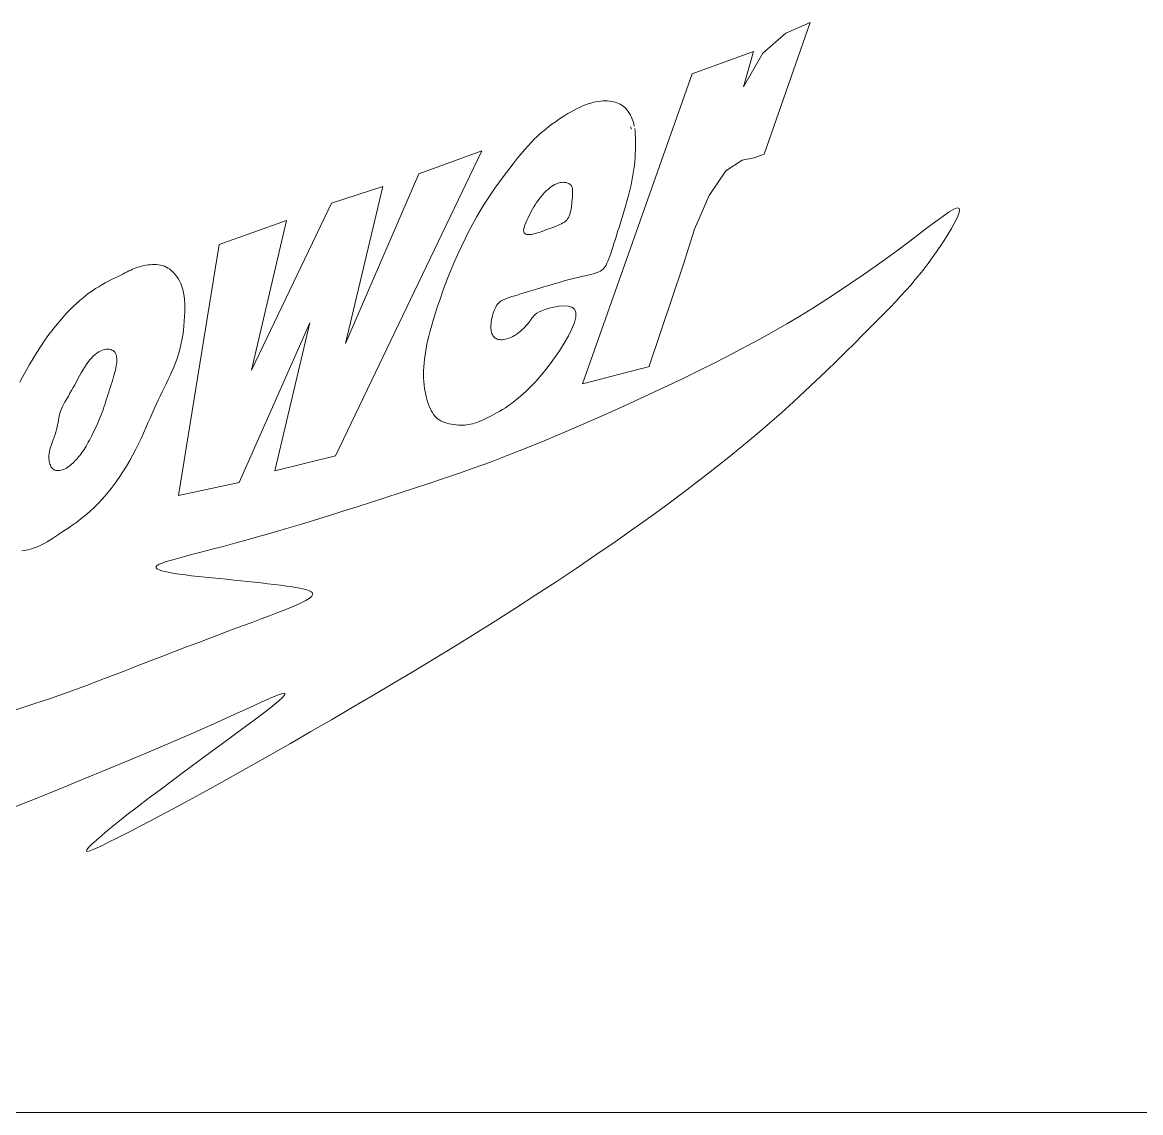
# Model space of a CAD drawing. Header units: millimetres. Extents: x 200 to 5740, y 200 to 4000.
# Drawn here: x 1578.9 to 1770.7, y 204.5 to 391.4 of the extents above; entities that cross this region are included whole.
import ezdxf
from ezdxf.enums import TextEntityAlignment as Align

# ---------------------------------------------------------------- set-up
doc = ezdxf.new("R2010")
doc.units = ezdxf.units.MM
doc.header["$LTSCALE"] = 20
for name, color, linetype, lineweight in [('圖框層', 7, 'Continuous', 20), ('標題 (ISO)', 7, 'Continuous', 50), ('輪廓線層', 7, 'Continuous', 13)]:
    doc.layers.add(name, color=color, linetype=linetype, lineweight=lineweight)
doc.styles.add('文字型式124', font='kaiu.ttf')
doc.styles.add('文字型式61', font='kaiu.ttf')
doc.styles.add('文字型式65', font='kaiu.ttf')
doc.styles.add('文字型式85', font='kaiu.ttf')
doc.styles.add('文字型式88', font='kaiu.ttf')

# ---------------------------------------------------------------- blocks, each defined once
blk = doc.blocks.new('標題欄框 ISO')
at = {"layer": '圖框層', "color": 7}
blk.add_line((85.948, 15.0347), (362.948, 15.0347), dxfattribs=at)
at = {"layer": '輪廓線層', "color": 116}
for p, q in [((161.6476, 24.3811), (161.2532, 23.2517)), ((161.4373, 24.2892), (161.6476, 24.3811)), ((161.2401, 24.1185), (161.4373, 24.2892)), ((160.6354, 23.9414), (161.1613, 24.1314)), ((161.1612, 24.1316), (161.0758, 23.8296)), ((161.0758, 23.8296), (161.2401, 24.1185)), ((159.6957, 21.2817), (160.6355, 23.9412)), ((159.7443, 23.6827), (159.7668, 23.6899)), ((159.7668, 23.6899), (159.7887, 23.6958)), ((159.7887, 23.6958), (159.8102, 23.7006)), ((159.8102, 23.7006), (159.8311, 23.7041)), ((159.8311, 23.7041), (159.8515, 23.7065)), ((159.8515, 23.7065), (159.8713, 23.7079)), ((159.8713, 23.7079), (159.8904, 23.7083)), ((159.8904, 23.7083), (159.9089, 23.7077)), ((159.9089, 23.7077), (159.9266, 23.7062)), ((159.9266, 23.7062), (159.9436, 23.704)), ((159.9436, 23.704), (159.9597, 23.7009)), ((159.9597, 23.7009), (159.9752, 23.697)), ((159.9752, 23.697), (159.9898, 23.6923)), ((159.9898, 23.6923), (160.0039, 23.6866)), ((159.5422, 23.5819), (159.5698, 23.5986)), ((159.5698, 23.5986), (159.5968, 23.6142)), ((159.5968, 23.6142), (159.6231, 23.6286)), ((159.6231, 23.6286), (159.6486, 23.6418)), ((159.6486, 23.6418), (159.6735, 23.6539)), ((159.6735, 23.6539), (159.6977, 23.6647)), ((159.6977, 23.6647), (159.7213, 23.6743)), ((159.7213, 23.6743), (159.7443, 23.6827)), ((160.0039, 23.6866), (160.0173, 23.6799)), ((160.0173, 23.6799), (160.0301, 23.6721)), ((160.0301, 23.6721), (160.0424, 23.6633)), ((160.0424, 23.6633), (160.0543, 23.6532)), ((160.0543, 23.6532), (160.0657, 23.642)), ((160.0657, 23.642), (160.0766, 23.6295)), ((160.0766, 23.6295), (160.0869, 23.6159)), ((160.0869, 23.6159), (160.0966, 23.6012)), ((160.0966, 23.6012), (160.1056, 23.5854)), ((159.4048, 23.4873), (159.4315, 23.5073)), ((159.4315, 23.5073), (159.4588, 23.5269)), ((159.4588, 23.5269), (159.4865, 23.5459)), ((159.4865, 23.5459), (159.5144, 23.5643)), ((159.5144, 23.5643), (159.5422, 23.5819)), ((160.1056, 23.5854), (160.1139, 23.5685)), ((160.1139, 23.5685), (160.1213, 23.5507)), ((160.1213, 23.5507), (160.1279, 23.532)), ((160.1279, 23.532), (160.1335, 23.5123)), ((160.1335, 23.5123), (160.1382, 23.4916)), ((159.2811, 23.3788), (159.3057, 23.4029)), ((159.3057, 23.4029), (159.3298, 23.4253)), ((159.3298, 23.4253), (159.3541, 23.4465)), ((159.3541, 23.4465), (159.3789, 23.467)), ((159.3789, 23.467), (159.4048, 23.4873)), ((160.1083, 23.4863), (160.1122, 23.4646)), ((160.1421, 23.47), (160.1452, 23.4472)), ((160.1452, 23.4472), (160.1475, 23.4234)), ((160.1475, 23.4234), (160.149, 23.3983)), ((159.2002, 23.2906), (159.2289, 23.3232)), ((159.2289, 23.3232), (159.2557, 23.3524)), ((159.2557, 23.3524), (159.2811, 23.3788)), ((160.149, 23.3983), (160.1499, 23.3719)), ((160.15, 23.3152), (160.1491, 23.285)), ((160.1499, 23.3719), (160.1502, 23.3442)), ((160.1502, 23.3442), (160.15, 23.3152)), ((158.8318, 23.2809), (157.5766, 20.6658)), ((158.2898, 23.0814), (158.8318, 23.2809)), ((159.0993, 23.1689), (159.1354, 23.2136)), ((159.1354, 23.2136), (159.1691, 23.2542)), ((159.1691, 23.2542), (159.2002, 23.2906)), ((160.1454, 23.2218), (160.1426, 23.1891)), ((160.1476, 23.2538), (160.1454, 23.2218)), ((160.1491, 23.285), (160.1476, 23.2538)), ((161.1677, 23.2195), (161.0628, 23.1985)), ((161.2532, 23.2518), (161.1679, 23.2187)), ((159.0223, 23.0693), (159.0614, 23.1207)), ((159.0614, 23.1207), (159.0993, 23.1689)), ((160.1349, 23.1225), (160.1299, 23.089)), ((160.1391, 23.156), (160.1349, 23.1225)), ((160.1426, 23.1891), (160.1391, 23.156)), ((161.0627, 23.1992), (160.9246, 23.1072)), ((157.6622, 21.6278), (158.2898, 23.0814)), ((158.9823, 23.0152), (159.0223, 23.0693)), ((160.1178, 23.0221), (160.1106, 22.9884)), ((160.1242, 23.0556), (160.1178, 23.0221)), ((160.1299, 23.089), (160.1242, 23.0556)), ((160.9246, 23.1072), (160.7801, 22.8971)), ((157.541, 22.832), (157.9831, 22.9745)), ((157.9831, 22.9745), (157.6622, 21.6278)), ((158.9022, 22.9002), (158.9421, 22.9587)), ((158.9421, 22.9587), (158.9823, 23.0152)), ((159.3544, 22.9058), (159.3692, 22.9214)), ((159.3692, 22.9214), (159.3843, 22.936)), ((159.3843, 22.936), (159.3994, 22.9496)), ((159.3994, 22.9496), (159.4145, 22.9619)), ((159.4145, 22.9619), (159.4294, 22.973)), ((159.4294, 22.973), (159.4439, 22.9825)), ((159.4439, 22.9825), (159.4579, 22.9905)), ((159.4579, 22.9905), (159.4714, 22.9969)), ((159.4714, 22.9969), (159.4844, 23.0019)), ((159.4844, 23.0019), (159.4969, 23.0056)), ((159.4969, 23.0056), (159.5088, 23.0081)), ((159.5088, 23.0081), (159.5202, 23.0095)), ((159.5202, 23.0095), (159.5311, 23.0099)), ((159.5311, 23.0099), (159.5414, 23.0094)), ((159.5414, 23.0094), (159.5512, 23.008)), ((159.5512, 23.008), (159.5605, 23.0059)), ((159.5605, 23.0059), (159.5691, 23.0031)), ((159.5691, 23.0031), (159.577, 22.9995)), ((159.577, 22.9995), (159.5841, 22.9953)), ((159.5841, 22.9953), (159.5904, 22.9904)), ((159.5904, 22.9904), (159.5958, 22.985)), ((159.5958, 22.985), (159.6003, 22.9789)), ((159.6003, 22.9789), (159.6038, 22.9724)), ((159.6038, 22.9724), (159.6064, 22.9651)), ((159.6064, 22.9651), (159.6082, 22.957)), ((159.6082, 22.957), (159.6093, 22.9478)), ((159.6093, 22.9478), (159.6098, 22.9374)), ((159.6097, 22.9256), (159.6093, 22.9123)), ((159.6098, 22.9374), (159.6097, 22.9256)), ((160.1028, 22.9545), (160.0942, 22.9201)), ((160.1106, 22.9884), (160.1028, 22.9545)), ((156.8564, 21.3998), (157.541, 22.832)), ((158.8253, 22.7792), (158.8632, 22.8403)), ((158.8632, 22.8403), (158.9022, 22.9002)), ((159.2885, 22.8183), (159.3004, 22.8368)), ((159.3004, 22.8368), (159.313, 22.8548)), ((159.313, 22.8548), (159.3261, 22.8724)), ((159.3261, 22.8724), (159.34, 22.8894)), ((159.34, 22.8894), (159.3544, 22.9058)), ((159.6043, 22.8429), (159.6023, 22.8231)), ((159.606, 22.8621), (159.6043, 22.8429)), ((159.6074, 22.8804), (159.606, 22.8621)), ((159.6084, 22.8973), (159.6074, 22.8804)), ((159.6093, 22.9123), (159.6084, 22.8973)), ((160.0753, 22.8495), (160.0649, 22.813)), ((160.0851, 22.8851), (160.0753, 22.8495)), ((160.0942, 22.9201), (160.0851, 22.8851)), ((160.7801, 22.8971), (160.6552, 22.6082)), ((158.7888, 22.717), (158.8253, 22.7792)), ((159.2352, 22.7212), (159.2452, 22.7411)), ((159.2452, 22.7411), (159.2555, 22.7608)), ((159.2555, 22.7608), (159.2661, 22.7803)), ((159.2661, 22.7803), (159.2771, 22.7995)), ((159.2771, 22.7995), (159.2885, 22.8183)), ((159.5852, 22.7333), (159.58, 22.7197)), ((159.5897, 22.7486), (159.5852, 22.7333)), ((159.5936, 22.7656), (159.5897, 22.7486)), ((159.597, 22.784), (159.5936, 22.7656)), ((159.5998, 22.8034), (159.597, 22.784)), ((159.6023, 22.8231), (159.5998, 22.8034)), ((160.0427, 22.7378), (160.031, 22.6996)), ((160.054, 22.7757), (160.0427, 22.7378)), ((160.0649, 22.813), (160.054, 22.7757)), ((156.5783, 22.4757), (157.1559, 22.6823)), ((157.1559, 22.6823), (156.8564, 21.3998)), ((158.7198, 22.5902), (158.7537, 22.654)), ((158.7537, 22.654), (158.7888, 22.717)), ((159.1949, 22.6266), (159.2006, 22.6438)), ((159.2006, 22.6438), (159.2079, 22.6622)), ((159.2079, 22.6622), (159.2162, 22.6814)), ((159.2162, 22.6814), (159.2255, 22.7012)), ((159.2255, 22.7012), (159.2352, 22.7212)), ((159.4663, 22.6334), (159.449, 22.6267)), ((159.483, 22.6402), (159.4663, 22.6334)), ((159.4989, 22.6472), (159.483, 22.6402)), ((159.5137, 22.6544), (159.4989, 22.6472)), ((159.5272, 22.6618), (159.5137, 22.6544)), ((159.5392, 22.6696), (159.5272, 22.6618)), ((159.5497, 22.6779), (159.5392, 22.6696)), ((159.559, 22.6868), (159.5497, 22.6779)), ((159.567, 22.6967), (159.559, 22.6868)), ((159.574, 22.7075), (159.567, 22.6967)), ((159.58, 22.7197), (159.574, 22.7075)), ((160.0193, 22.6616), (160.0076, 22.624)), ((160.031, 22.6996), (160.0193, 22.6616)), ((158.6872, 22.5258), (158.7198, 22.5902)), ((159.1893, 22.5972), (159.191, 22.611)), ((159.19, 22.5857), (159.1893, 22.5972)), ((159.1935, 22.5767), (159.19, 22.5857)), ((159.191, 22.611), (159.1949, 22.6266)), ((159.1994, 22.57), (159.1935, 22.5767)), ((159.2075, 22.5655), (159.1994, 22.57)), ((159.2175, 22.5628), (159.2075, 22.5655)), ((159.2291, 22.5618), (159.2175, 22.5628)), ((159.2418, 22.5622), (159.2291, 22.5618)), ((159.2555, 22.5638), (159.2418, 22.5622)), ((159.2698, 22.5665), (159.2555, 22.5638)), ((159.2844, 22.5699), (159.2698, 22.5665)), ((159.2993, 22.574), (159.2844, 22.5699)), ((159.3145, 22.5786), (159.2993, 22.574)), ((159.3301, 22.5838), (159.3145, 22.5786)), ((159.3461, 22.5893), (159.3301, 22.5838)), ((159.3624, 22.5952), (159.3461, 22.5893)), ((159.3791, 22.6013), (159.3624, 22.5952)), ((159.3962, 22.6076), (159.3791, 22.6013)), ((159.4137, 22.6139), (159.3962, 22.6076)), ((159.4314, 22.6202), (159.4137, 22.6139)), ((159.449, 22.6267), (159.4314, 22.6202)), ((159.9848, 22.5517), (159.974, 22.5178)), ((159.996, 22.5873), (159.9848, 22.5517)), ((160.0076, 22.624), (159.996, 22.5873)), ((160.6552, 22.6082), (160.5566, 22.2995)), ((156.2288, 20.3238), (156.5783, 22.4757)), ((158.6257, 22.3955), (158.6558, 22.4608)), ((158.6558, 22.4608), (158.6872, 22.5258)), ((159.9542, 22.4554), (159.9451, 22.4272)), ((159.9639, 22.4856), (159.9542, 22.4554)), ((159.974, 22.5178), (159.9639, 22.4856)), ((158.5969, 22.3298), (158.6257, 22.3955)), ((159.9198, 22.3547), (159.9118, 22.3347)), ((159.9279, 22.3768), (159.9198, 22.3547)), ((159.9363, 22.4009), (159.9279, 22.3768)), ((159.9451, 22.4272), (159.9363, 22.4009)), ((155.7887, 22.2417), (155.805, 22.2499)), ((155.805, 22.2499), (155.8204, 22.2574)), ((155.8204, 22.2574), (155.8351, 22.2643)), ((155.8351, 22.2643), (155.8498, 22.2707)), ((155.8498, 22.2707), (155.8646, 22.2765)), ((155.8646, 22.2765), (155.8801, 22.2819)), ((155.8801, 22.2819), (155.8966, 22.2869)), ((155.8966, 22.2869), (155.9139, 22.2915)), ((155.9139, 22.2915), (155.9318, 22.2955)), ((155.9318, 22.2955), (155.9502, 22.2989)), ((155.9502, 22.2989), (155.9689, 22.3017)), ((155.9689, 22.3017), (155.9876, 22.3037)), ((155.9876, 22.3037), (156.0061, 22.3049)), ((156.0061, 22.3049), (156.0243, 22.3052)), ((156.0243, 22.3052), (156.042, 22.3045)), ((156.042, 22.3045), (156.0592, 22.3028)), ((156.0592, 22.3028), (156.076, 22.2999)), ((156.076, 22.2999), (156.0924, 22.2957)), ((156.0924, 22.2957), (156.1084, 22.2902)), ((156.1084, 22.2902), (156.1242, 22.2832)), ((156.1242, 22.2832), (156.1397, 22.2747)), ((156.1397, 22.2747), (156.1551, 22.2645)), ((156.1551, 22.2645), (156.1703, 22.2525)), ((156.1703, 22.2525), (156.1852, 22.2388)), ((158.5429, 22.1985), (158.5693, 22.264)), ((158.5693, 22.264), (158.5969, 22.3298)), ((159.8602, 22.2563), (159.8488, 22.2485)), ((159.8704, 22.2652), (159.8602, 22.2563)), ((159.8796, 22.2755), (159.8704, 22.2652)), ((159.8881, 22.2875), (159.8796, 22.2755)), ((159.8961, 22.3012), (159.8881, 22.2875)), ((159.904, 22.3168), (159.8961, 22.3012)), ((159.9118, 22.3347), (159.904, 22.3168)), ((160.5566, 22.2995), (160.2675, 21.4327)), ((155.601, 22.147), (155.6285, 22.1616)), ((155.6285, 22.1616), (155.6555, 22.1755)), ((155.6555, 22.1755), (155.6816, 22.1886)), ((155.6816, 22.1886), (155.7066, 22.2009)), ((155.7066, 22.2009), (155.73, 22.2124)), ((155.73, 22.2124), (155.7515, 22.223)), ((155.7515, 22.223), (155.771, 22.2328)), ((155.771, 22.2328), (155.7887, 22.2417)), ((156.1852, 22.2388), (156.1996, 22.2233)), ((156.1996, 22.2233), (156.2133, 22.2059)), ((156.2133, 22.2059), (156.2262, 22.1867)), ((156.2262, 22.1867), (156.2381, 22.1657)), ((156.2381, 22.1657), (156.2488, 22.1429)), ((158.518, 22.1337), (158.5429, 22.1985)), ((159.5383, 22.1646), (159.4954, 22.1523)), ((159.5795, 22.176), (159.5383, 22.1646)), ((159.618, 22.1861), (159.5795, 22.176)), ((159.6533, 22.1948), (159.618, 22.1861)), ((159.6855, 22.2023), (159.6533, 22.1948)), ((159.7146, 22.2088), (159.6855, 22.2023)), ((159.741, 22.2146), (159.7146, 22.2088)), ((159.7646, 22.2199), (159.741, 22.2146)), ((159.7858, 22.225), (159.7646, 22.2199)), ((159.8046, 22.2302), (159.7858, 22.225)), ((159.8212, 22.2357), (159.8046, 22.2302)), ((159.8359, 22.2417), (159.8212, 22.2357)), ((159.8488, 22.2485), (159.8359, 22.2417)), ((155.438, 22.0419), (155.4648, 22.062)), ((155.4648, 22.062), (155.4915, 22.0808)), ((155.4915, 22.0808), (155.5185, 22.0986)), ((155.5185, 22.0986), (155.5457, 22.1154)), ((155.5457, 22.1154), (155.5733, 22.1316)), ((155.5733, 22.1316), (155.601, 22.147)), ((156.2488, 22.1429), (156.2581, 22.1181)), ((156.2581, 22.1181), (156.2659, 22.0915)), ((156.2659, 22.0915), (156.2722, 22.0631)), ((156.2722, 22.0631), (156.2771, 22.033)), ((158.4725, 22.008), (158.4945, 22.0701)), ((158.4945, 22.0701), (158.518, 22.1337)), ((159.2054, 22.0657), (159.1724, 22.0558)), ((159.2411, 22.0764), (159.2054, 22.0657)), ((159.2794, 22.0878), (159.2411, 22.0764)), ((159.3202, 22.1002), (159.2794, 22.0878)), ((159.363, 22.1131), (159.3202, 22.1002)), ((159.407, 22.1263), (159.363, 22.1131)), ((159.4513, 22.1395), (159.407, 22.1263)), ((159.4954, 22.1523), (159.4513, 22.1395)), ((155.3272, 21.9451), (155.3558, 21.9721)), ((155.3558, 21.9721), (155.3836, 21.9971)), ((155.3836, 21.9971), (155.411, 22.0203)), ((155.411, 22.0203), (155.438, 22.0419)), ((156.2771, 22.033), (156.2806, 22.0012)), ((156.2806, 22.0012), (156.2828, 21.9678)), ((156.2828, 21.9678), (156.2838, 21.9329)), ((158.4522, 21.948), (158.4725, 22.008)), ((158.965, 21.9646), (158.9578, 21.9536)), ((158.9728, 21.9741), (158.965, 21.9646)), ((158.9814, 21.9825), (158.9728, 21.9741)), ((158.9911, 21.9899), (158.9814, 21.9825)), ((159.0022, 21.9967), (158.9911, 21.9899)), ((159.0151, 22.0032), (159.0022, 21.9967)), ((159.03, 22.0095), (159.0151, 22.0032)), ((159.0472, 22.016), (159.03, 22.0095)), ((159.067, 22.0229), (159.0472, 22.016)), ((159.0894, 22.0302), (159.067, 22.0229)), ((159.1144, 22.0381), (159.0894, 22.0302)), ((159.1421, 22.0466), (159.1144, 22.0381)), ((159.1724, 22.0558), (159.1421, 22.0466)), ((155.2372, 21.8507), (155.2679, 21.8844)), ((155.2679, 21.8844), (155.2979, 21.9158)), ((155.2979, 21.9158), (155.3272, 21.9451)), ((156.2836, 21.8967), (156.2823, 21.859)), ((156.2838, 21.9329), (156.2836, 21.8967)), ((158.4165, 21.8359), (158.4335, 21.8905)), ((158.4335, 21.8905), (158.4522, 21.948)), ((158.9269, 21.8794), (158.9222, 21.8627)), ((158.9323, 21.8959), (158.9269, 21.8794)), ((158.9381, 21.9118), (158.9323, 21.8959)), ((158.9443, 21.9269), (158.9381, 21.9118)), ((158.9509, 21.941), (158.9443, 21.9269)), ((158.9578, 21.9536), (158.9509, 21.941)), ((159.2688, 21.8554), (159.278, 21.8664)), ((159.278, 21.8664), (159.2893, 21.8771)), ((159.2893, 21.8771), (159.3035, 21.8878)), ((159.3035, 21.8878), (159.3217, 21.8984)), ((159.3217, 21.8984), (159.345, 21.9092)), ((159.345, 21.9092), (159.3742, 21.9201)), ((159.3742, 21.9201), (159.4098, 21.931)), ((159.4098, 21.931), (159.4499, 21.9408)), ((159.4499, 21.9408), (159.4918, 21.9479)), ((159.4918, 21.9479), (159.5329, 21.951)), ((159.5329, 21.951), (159.5708, 21.9486)), ((159.5708, 21.9486), (159.6028, 21.9392)), ((159.6028, 21.9392), (159.6263, 21.9214)), ((159.6263, 21.9214), (159.6388, 21.8937)), ((159.6388, 21.8937), (159.6384, 21.8553)), ((155.1425, 21.7359), (155.1744, 21.7765)), ((155.1744, 21.7765), (155.206, 21.8147)), ((155.206, 21.8147), (155.2372, 21.8507)), ((156.2764, 21.7804), (156.2718, 21.7399)), ((156.2799, 21.8202), (156.2764, 21.7804)), ((156.2823, 21.859), (156.2799, 21.8202)), ((157.3556, 21.8059), (156.7494, 20.4378)), ((157.0561, 20.5376), (157.3556, 21.8059)), ((158.3879, 21.7362), (158.4014, 21.7845)), ((158.4014, 21.7845), (158.4165, 21.8359)), ((158.9089, 21.7848), (158.9085, 21.7712)), ((158.9085, 21.7712), (158.9088, 21.7583)), ((158.9101, 21.7991), (158.9089, 21.7848)), ((158.912, 21.8141), (158.9101, 21.7991)), ((158.9147, 21.8298), (158.912, 21.8141)), ((158.9181, 21.846), (158.9147, 21.8298)), ((158.9222, 21.8627), (158.9181, 21.846)), ((159.1995, 21.7692), (159.2113, 21.7819)), ((159.2113, 21.7819), (159.2227, 21.7947)), ((159.2227, 21.7947), (159.2334, 21.8075)), ((159.2334, 21.8075), (159.2433, 21.8201)), ((159.2433, 21.8201), (159.2523, 21.8323)), ((159.2523, 21.8323), (159.2606, 21.844)), ((159.2606, 21.844), (159.2688, 21.8554)), ((159.6262, 21.8076), (159.6042, 21.7529)), ((159.6384, 21.8553), (159.6262, 21.8076)), ((155.0782, 21.6477), (155.1104, 21.693)), ((155.1104, 21.693), (155.1425, 21.7359)), ((156.266, 21.6991), (156.259, 21.6581)), ((156.2718, 21.7399), (156.266, 21.6991)), ((158.366, 21.6477), (158.3762, 21.6907)), ((158.3762, 21.6907), (158.3879, 21.7362)), ((158.9088, 21.7583), (158.9099, 21.7461)), ((158.9099, 21.7461), (158.9117, 21.7346)), ((158.9117, 21.7346), (158.9142, 21.7237)), ((158.9142, 21.7237), (158.9174, 21.7136)), ((158.9174, 21.7136), (158.9213, 21.7043)), ((158.9213, 21.7043), (158.9261, 21.6957)), ((158.9261, 21.6957), (158.9316, 21.688)), ((158.9316, 21.688), (158.938, 21.6812)), ((158.938, 21.6812), (158.9452, 21.6753)), ((158.9452, 21.6753), (158.9534, 21.6703)), ((159.0584, 21.671), (159.0715, 21.6758)), ((159.0715, 21.6758), (159.0846, 21.6815)), ((159.0846, 21.6815), (159.0976, 21.6881)), ((159.0976, 21.6881), (159.1105, 21.6955)), ((159.1105, 21.6955), (159.1235, 21.7038)), ((159.1235, 21.7038), (159.1363, 21.7128)), ((159.1363, 21.7128), (159.1492, 21.7227)), ((159.1492, 21.7227), (159.162, 21.7334)), ((159.162, 21.7334), (159.1747, 21.7448)), ((159.1747, 21.7448), (159.1872, 21.7568)), ((159.1872, 21.7568), (159.1995, 21.7692)), ((159.5741, 21.693), (159.538, 21.6303)), ((159.6042, 21.7529), (159.5741, 21.693)), ((155.014, 21.5507), (155.046, 21.6001)), ((155.046, 21.6001), (155.0782, 21.6477)), ((155.5937, 21.5756), (155.6086, 21.5783)), ((155.6086, 21.5783), (155.6229, 21.5792)), ((155.6229, 21.5792), (155.6362, 21.5784)), ((155.6362, 21.5784), (155.6484, 21.5761)), ((156.2506, 21.6174), (156.2409, 21.5772)), ((156.259, 21.6581), (156.2506, 21.6174)), ((158.35, 21.568), (158.3573, 21.6069)), ((158.3573, 21.6069), (158.366, 21.6477)), ((158.9534, 21.6703), (158.9624, 21.6664)), ((158.9624, 21.6664), (158.9724, 21.6635)), ((158.9724, 21.6635), (158.9832, 21.6616)), ((158.9832, 21.6616), (158.9947, 21.6608)), ((158.9947, 21.6608), (159.0068, 21.6609)), ((159.0068, 21.6609), (159.0193, 21.662)), ((159.0193, 21.662), (159.0322, 21.664)), ((159.0322, 21.664), (159.0452, 21.667)), ((159.0452, 21.667), (159.0584, 21.671)), ((159.538, 21.6303), (159.4975, 21.5666)), ((154.9521, 21.4486), (154.9827, 21.5)), ((154.9827, 21.5), (155.014, 21.5507)), ((155.4528, 21.4649), (155.468, 21.4843)), ((155.468, 21.4843), (155.4834, 21.5021)), ((155.4834, 21.5021), (155.499, 21.5184)), ((155.499, 21.5184), (155.5147, 21.5329)), ((155.5147, 21.5329), (155.5306, 21.5455)), ((155.5306, 21.5455), (155.5465, 21.5561)), ((155.5465, 21.5561), (155.5624, 21.5646)), ((155.5624, 21.5646), (155.5782, 21.5711)), ((155.5782, 21.5711), (155.5937, 21.5756)), ((155.6484, 21.5761), (155.6593, 21.5722)), ((155.6593, 21.5722), (155.6689, 21.567)), ((155.6689, 21.567), (155.677, 21.5605)), ((155.677, 21.5605), (155.6838, 21.5527)), ((155.6838, 21.5527), (155.6893, 21.5437)), ((155.6893, 21.5437), (155.6936, 21.5336)), ((155.6936, 21.5336), (155.6968, 21.5224)), ((155.6968, 21.5224), (155.699, 21.5102)), ((155.699, 21.5102), (155.7001, 21.4971)), ((155.7003, 21.483), (155.6997, 21.4681)), ((155.7001, 21.4971), (155.7003, 21.483)), ((156.2175, 21.4993), (156.2038, 21.4618)), ((156.2299, 21.5377), (156.2175, 21.4993)), ((156.2409, 21.5772), (156.2299, 21.5377)), ((158.3356, 21.4604), (158.3392, 21.4951)), ((158.3392, 21.4951), (158.344, 21.5309)), ((158.344, 21.5309), (158.35, 21.568)), ((159.4547, 21.5043), (159.4113, 21.4452)), ((159.4975, 21.5666), (159.4547, 21.5043)), ((154.8947, 21.346), (154.9227, 21.3971)), ((154.9227, 21.3971), (154.9521, 21.4486)), ((155.395, 21.3754), (155.409, 21.3993)), ((155.409, 21.3993), (155.4233, 21.4223)), ((155.4233, 21.4223), (155.4379, 21.4442)), ((155.4379, 21.4442), (155.4528, 21.4649)), ((155.6888, 21.4004), (155.6843, 21.3815)), ((155.6927, 21.4185), (155.6888, 21.4004)), ((155.6958, 21.4359), (155.6927, 21.4185)), ((155.6981, 21.4524), (155.6958, 21.4359)), ((155.6997, 21.4681), (155.6981, 21.4524)), ((156.1735, 21.3891), (156.1573, 21.3535)), ((156.1891, 21.4252), (156.1735, 21.3891)), ((156.2038, 21.4618), (156.1891, 21.4252)), ((158.3313, 21.3625), (158.3317, 21.3942)), ((158.3317, 21.3942), (158.3331, 21.4268)), ((158.3331, 21.4268), (158.3356, 21.4604)), ((159.3689, 21.3912), (159.328, 21.3422)), ((159.4113, 21.4452), (159.3689, 21.3912)), ((160.2678, 21.4315), (159.6954, 21.2829)), ((154.8683, 21.2959), (154.8947, 21.346)), ((155.3404, 21.2753), (155.354, 21.3006)), ((155.354, 21.3006), (155.3676, 21.3259)), ((155.3676, 21.3259), (155.3812, 21.3509)), ((155.3812, 21.3509), (155.395, 21.3754)), ((155.6601, 21.2993), (155.653, 21.2776)), ((155.6669, 21.3207), (155.6601, 21.2993)), ((155.6732, 21.3416), (155.6669, 21.3207)), ((155.6791, 21.3619), (155.6732, 21.3416)), ((155.6843, 21.3815), (155.6791, 21.3619)), ((156.1406, 21.3183), (156.1237, 21.2832)), ((156.1573, 21.3535), (156.1406, 21.3183)), ((158.332, 21.3317), (158.3313, 21.3625)), ((158.3338, 21.3017), (158.332, 21.3317)), ((158.3365, 21.2724), (158.3338, 21.3017)), ((159.2885, 21.298), (159.2505, 21.2583)), ((159.328, 21.3422), (159.2885, 21.298)), ((155.2856, 21.1776), (155.2993, 21.2012)), ((155.2993, 21.2012), (155.3131, 21.2254)), ((155.3131, 21.2254), (155.3268, 21.2502)), ((155.3268, 21.2502), (155.3404, 21.2753)), ((155.6311, 21.2112), (155.624, 21.1892)), ((155.6384, 21.2334), (155.6311, 21.2112)), ((155.6458, 21.2556), (155.6384, 21.2334)), ((155.653, 21.2776), (155.6458, 21.2556)), ((156.0898, 21.213), (156.0729, 21.1776)), ((156.1067, 21.2482), (156.0898, 21.213)), ((156.1237, 21.2832), (156.1067, 21.2482)), ((158.3402, 21.2439), (158.3365, 21.2724)), ((158.3449, 21.2161), (158.3402, 21.2439)), ((158.3504, 21.1892), (158.3449, 21.2161)), ((159.2142, 21.2227), (159.1796, 21.191)), ((159.2505, 21.2583), (159.2142, 21.2227)), ((155.2364, 21.0888), (155.2473, 21.1102)), ((155.2473, 21.1102), (155.2593, 21.1321)), ((155.2593, 21.1321), (155.2722, 21.1545)), ((155.2722, 21.1545), (155.2856, 21.1776)), ((155.5968, 21.1026), (155.5899, 21.0813)), ((155.6035, 21.124), (155.5968, 21.1026)), ((155.6102, 21.1456), (155.6035, 21.124)), ((155.617, 21.1673), (155.6102, 21.1456)), ((155.624, 21.1892), (155.617, 21.1673)), ((156.039, 21.1049), (156.0217, 21.0674)), ((156.056, 21.1416), (156.039, 21.1049)), ((156.0729, 21.1776), (156.056, 21.1416)), ((158.3567, 21.1631), (158.3504, 21.1892)), ((158.3637, 21.1382), (158.3567, 21.1631)), ((158.3714, 21.1146), (158.3637, 21.1382)), ((158.3797, 21.0923), (158.3714, 21.1146)), ((159.0864, 21.1152), (159.059, 21.0954)), ((159.1156, 21.1375), (159.0864, 21.1152)), ((159.1467, 21.1627), (159.1156, 21.1375)), ((159.1796, 21.191), (159.1467, 21.1627)), ((155.2033, 20.9895), (155.2073, 21.0087)), ((155.2073, 21.0087), (155.2123, 21.028)), ((155.2123, 21.028), (155.2186, 21.0478)), ((155.2186, 21.0478), (155.2267, 21.068)), ((155.2267, 21.068), (155.2364, 21.0888)), ((155.5675, 21.0178), (155.5592, 20.9966)), ((155.5754, 21.0389), (155.5675, 21.0178)), ((155.5828, 21.0601), (155.5754, 21.0389)), ((155.5899, 21.0813), (155.5828, 21.0601)), ((156.0042, 21.0288), (155.9863, 20.9889)), ((156.0217, 21.0674), (156.0042, 21.0288)), ((158.3884, 21.0716), (158.3797, 21.0923)), ((158.3976, 21.0527), (158.3884, 21.0716)), ((158.4071, 21.0355), (158.3976, 21.0527)), ((158.4171, 21.0201), (158.4071, 21.0355)), ((158.4277, 21.0063), (158.4171, 21.0201)), ((158.4392, 20.9939), (158.4277, 21.0063)), ((158.9027, 21.0037), (158.8838, 20.9941)), ((158.9222, 21.0138), (158.9027, 21.0037)), ((158.9424, 21.0245), (158.9222, 21.0138)), ((158.9635, 21.0359), (158.9424, 21.0245)), ((158.9855, 21.0484), (158.9635, 21.0359)), ((159.0086, 21.0623), (158.9855, 21.0484)), ((159.0331, 21.0779), (159.0086, 21.0623)), ((159.059, 21.0954), (159.0331, 21.0779)), ((155.1846, 20.8907), (155.1895, 20.9114)), ((155.1895, 20.9114), (155.1935, 20.9315)), ((155.1935, 20.9315), (155.1968, 20.9511)), ((155.1968, 20.9511), (155.2, 20.9704)), ((155.2, 20.9704), (155.2033, 20.9895)), ((155.5226, 20.9134), (155.5129, 20.8932)), ((155.5321, 20.9339), (155.5226, 20.9134)), ((155.5414, 20.9546), (155.5321, 20.9339)), ((155.5505, 20.9756), (155.5414, 20.9546)), ((155.5592, 20.9966), (155.5505, 20.9756)), ((155.9679, 20.9476), (155.9489, 20.9048)), ((155.9863, 20.9889), (155.9679, 20.9476)), ((158.4515, 20.983), (158.4392, 20.9939)), ((158.4649, 20.9733), (158.4515, 20.983)), ((158.4796, 20.9648), (158.4649, 20.9733)), ((158.4956, 20.9573), (158.4796, 20.9648)), ((158.513, 20.9507), (158.4956, 20.9573)), ((158.5317, 20.945), (158.513, 20.9507)), ((158.5513, 20.9401), (158.5317, 20.945)), ((158.5714, 20.9362), (158.5513, 20.9401)), ((158.5917, 20.933), (158.5714, 20.9362)), ((158.612, 20.9307), (158.5917, 20.933)), ((158.6318, 20.9291), (158.612, 20.9307)), ((158.651, 20.9284), (158.6318, 20.9291)), ((158.6691, 20.9284), (158.651, 20.9284)), ((158.6864, 20.9291), (158.6691, 20.9284)), ((158.703, 20.9306), (158.6864, 20.9291)), ((158.7191, 20.9329), (158.703, 20.9306)), ((158.7348, 20.9358), (158.7191, 20.9329)), ((158.7503, 20.9396), (158.7348, 20.9358)), ((158.7658, 20.944), (158.7503, 20.9396)), ((158.7815, 20.9492), (158.7658, 20.944)), ((158.7974, 20.955), (158.7815, 20.9492)), ((158.8138, 20.9616), (158.7974, 20.955)), ((158.8306, 20.9688), (158.8138, 20.9616)), ((158.8478, 20.9767), (158.8306, 20.9688)), ((158.8655, 20.9851), (158.8478, 20.9767)), ((158.8838, 20.9941), (158.8655, 20.9851)), ((155.1552, 20.8024), (155.1634, 20.8248)), ((155.1634, 20.8248), (155.1712, 20.8471)), ((155.1712, 20.8471), (155.1784, 20.8692)), ((155.1784, 20.8692), (155.1846, 20.8907)), ((155.4747, 20.8168), (155.4654, 20.799)), ((155.4841, 20.8351), (155.4747, 20.8168)), ((155.4936, 20.854), (155.4841, 20.8351)), ((155.5033, 20.8734), (155.4936, 20.854)), ((155.5129, 20.8932), (155.5033, 20.8734)), ((155.9086, 20.815), (155.8868, 20.7685)), ((155.9292, 20.8605), (155.9086, 20.815)), ((155.9489, 20.9048), (155.9292, 20.8605)), ((155.1225, 20.7007), (155.1268, 20.7188)), ((155.1268, 20.7188), (155.1326, 20.7383)), ((155.1326, 20.7383), (155.1395, 20.7589)), ((155.1395, 20.7589), (155.1471, 20.7804)), ((155.1471, 20.7804), (155.1552, 20.8024)), ((155.4197, 20.7197), (155.4107, 20.706)), ((155.4288, 20.7342), (155.4197, 20.7197)), ((155.4379, 20.7494), (155.4288, 20.7342)), ((155.447, 20.7653), (155.4379, 20.7494)), ((155.4562, 20.7818), (155.447, 20.7653)), ((155.4654, 20.799), (155.4562, 20.7818)), ((155.8636, 20.7211), (155.8388, 20.6731)), ((155.8868, 20.7685), (155.8636, 20.7211)), ((155.1174, 20.6539), (155.118, 20.6684)), ((155.1179, 20.6404), (155.1174, 20.6539)), ((155.1193, 20.6278), (155.1179, 20.6404)), ((155.118, 20.6684), (155.1196, 20.684)), ((155.1214, 20.6159), (155.1193, 20.6278)), ((155.1196, 20.684), (155.1225, 20.7007)), ((155.3445, 20.6244), (155.3343, 20.6139)), ((155.3545, 20.6351), (155.3445, 20.6244)), ((155.3642, 20.6459), (155.3545, 20.6351)), ((155.3737, 20.6571), (155.3642, 20.6459)), ((155.3831, 20.6686), (155.3737, 20.6571)), ((155.3924, 20.6805), (155.3831, 20.6686)), ((155.4016, 20.693), (155.3924, 20.6805)), ((155.4107, 20.706), (155.4016, 20.693)), ((155.8123, 20.6246), (155.7838, 20.5759)), ((155.8388, 20.6731), (155.8123, 20.6246)), ((157.5766, 20.6658), (157.0561, 20.5376)), ((155.1241, 20.6047), (155.1214, 20.6159)), ((155.1274, 20.5941), (155.1241, 20.6047)), ((155.1313, 20.5841), (155.1274, 20.5941)), ((155.1357, 20.5749), (155.1313, 20.5841)), ((155.1408, 20.5665), (155.1357, 20.5749)), ((155.1467, 20.559), (155.1408, 20.5665)), ((155.1532, 20.5525), (155.1467, 20.559)), ((155.1607, 20.5471), (155.1532, 20.5525)), ((155.1689, 20.543), (155.1607, 20.5471)), ((155.1781, 20.5401), (155.1689, 20.543)), ((155.1881, 20.5385), (155.1781, 20.5401)), ((155.1987, 20.5381), (155.1881, 20.5385)), ((155.2098, 20.539), (155.1987, 20.5381)), ((155.2213, 20.541), (155.2098, 20.539)), ((155.2331, 20.5441), (155.2213, 20.541)), ((155.2449, 20.5484), (155.2331, 20.5441)), ((155.2567, 20.5537), (155.2449, 20.5484)), ((155.2684, 20.5601), (155.2567, 20.5537)), ((155.2799, 20.5674), (155.2684, 20.5601)), ((155.2912, 20.5755), (155.2799, 20.5674)), ((155.3023, 20.5844), (155.2912, 20.5755)), ((155.3132, 20.5938), (155.3023, 20.5844)), ((155.3239, 20.6037), (155.3132, 20.5938)), ((155.3343, 20.6139), (155.3239, 20.6037)), ((155.7532, 20.5271), (155.7207, 20.4787)), ((155.7838, 20.5759), (155.7532, 20.5271)), ((155.6866, 20.4311), (155.6513, 20.3847)), ((155.7207, 20.4787), (155.6866, 20.4311)), ((156.7494, 20.4378), (156.2288, 20.3238)), ((155.615, 20.3398), (155.5781, 20.297)), ((155.6513, 20.3847), (155.615, 20.3398)), ((155.5408, 20.2565), (155.5034, 20.2189)), ((155.5781, 20.297), (155.5408, 20.2565)), ((155.4296, 20.1528), (155.3936, 20.124)), ((155.4663, 20.1844), (155.4296, 20.1528)), ((155.5034, 20.2189), (155.4663, 20.1844)), ((155.2914, 20.0507), (155.2599, 20.0298)), ((155.3243, 20.0732), (155.2914, 20.0507)), ((155.3584, 20.0975), (155.3243, 20.0732)), ((155.3936, 20.124), (155.3584, 20.0975)), ((155.1502, 19.9579), (155.1259, 19.9425)), ((155.1755, 19.9743), (155.1502, 19.9579)), ((155.202, 19.9917), (155.1755, 19.9743)), ((155.2301, 20.0102), (155.202, 19.9917)), ((155.2599, 20.0298), (155.2301, 20.0102)), ((154.9108, 19.8534), (154.8871, 19.8499)), ((154.935, 19.8584), (154.9108, 19.8534)), ((154.9594, 19.8648), (154.935, 19.8584)), ((154.9839, 19.8726), (154.9594, 19.8648)), ((155.0082, 19.8815), (154.9839, 19.8726)), ((155.0321, 19.8916), (155.0082, 19.8815)), ((155.0556, 19.9027), (155.0321, 19.8916)), ((155.0789, 19.9149), (155.0556, 19.9027)), ((155.1022, 19.9282), (155.0789, 19.9149)), ((155.1259, 19.9425), (155.1022, 19.9282))]:
    blk.add_line(p, q, dxfattribs=at)
at = {"layer": '輪廓線層', "color": 1}
for p, q in [((162.7876, 22.7208), (162.8396, 22.7563)), ((162.8396, 22.7563), (162.8805, 22.7801)), ((162.8805, 22.7801), (162.909, 22.7906)), ((162.9219, 22.7419), (162.907, 22.7052)), ((162.909, 22.7906), (162.9245, 22.7867)), ((162.9283, 22.7698), (162.9219, 22.7419)), ((162.9245, 22.7867), (162.9283, 22.7698)), ((162.6546, 22.6217), (162.7256, 22.6753)), ((162.7256, 22.6753), (162.7876, 22.7208)), ((162.8852, 22.6616), (162.8581, 22.6133)), ((162.907, 22.7052), (162.8852, 22.6616)), ((162.4905, 22.4964), (162.5759, 22.5614)), ((162.5759, 22.5614), (162.6546, 22.6217)), ((162.8275, 22.5623), (162.795, 22.5107)), ((162.8581, 22.6133), (162.8275, 22.5623)), ((162.3996, 22.4282), (162.4905, 22.4964)), ((162.7618, 22.4601), (162.7282, 22.4107)), ((162.795, 22.5107), (162.7618, 22.4601)), ((162.205, 22.2875), (162.3042, 22.3584)), ((162.3042, 22.3584), (162.3996, 22.4282)), ((162.694, 22.3624), (162.6591, 22.3149)), ((162.7282, 22.4107), (162.694, 22.3624)), ((162.1024, 22.2161), (162.205, 22.2875)), ((162.6233, 22.2681), (162.5865, 22.2218)), ((162.6591, 22.3149), (162.6233, 22.2681)), ((161.9971, 22.1444), (162.1024, 22.2161)), ((162.5485, 22.1757), (162.5093, 22.1297)), ((162.5865, 22.2218), (162.5485, 22.1757)), ((161.78, 22.0021), (161.8894, 22.0729)), ((161.8894, 22.0729), (161.9971, 22.1444)), ((162.4686, 22.0836), (162.4259, 22.0367)), ((162.5093, 22.1297), (162.4686, 22.0836)), ((161.6693, 21.9323), (161.78, 22.0021)), ((162.3808, 21.9884), (162.3327, 21.9379)), ((162.4259, 22.0367), (162.3808, 21.9884)), ((161.5579, 21.8639), (161.6693, 21.9323)), ((162.281, 21.8848), (162.2254, 21.8282)), ((162.3327, 21.9379), (162.281, 21.8848)), ((161.3326, 21.7315), (161.446, 21.7971)), ((161.446, 21.7971), (161.5579, 21.8639)), ((162.2254, 21.8282), (162.1651, 21.7675)), ((161.2165, 21.6665), (161.3326, 21.7315)), ((162.0998, 21.7022), (162.0291, 21.6316)), ((162.1651, 21.7675), (162.0998, 21.7022)), ((160.9712, 21.5354), (161.0965, 21.6013)), ((161.0965, 21.6013), (161.2165, 21.6665)), ((162.0291, 21.6316), (161.953, 21.5563)), ((160.8395, 21.468), (160.9712, 21.5354)), ((161.953, 21.5563), (161.872, 21.4768)), ((160.5515, 21.3262), (160.7, 21.3985)), ((160.7, 21.3985), (160.8395, 21.468)), ((161.7864, 21.3937), (161.6964, 21.3077)), ((161.872, 21.4768), (161.7864, 21.3937)), ((160.3934, 21.2509), (160.5515, 21.3262)), ((161.6964, 21.3077), (161.6024, 21.2193)), ((160.2275, 21.1733), (160.3934, 21.2509)), ((161.6024, 21.2193), (161.5047, 21.1292)), ((160.0561, 21.0947), (160.2275, 21.1733)), ((161.5047, 21.1292), (161.4036, 21.038)), ((159.707, 20.9392), (159.8818, 21.0163)), ((159.8818, 21.0163), (160.0561, 21.0947)), ((161.4036, 21.038), (161.2994, 20.9461)), ((159.534, 20.8645), (159.707, 20.9392)), ((161.2994, 20.9461), (161.1915, 20.8534)), ((159.3653, 20.7936), (159.534, 20.8645)), ((161.1915, 20.8534), (161.0795, 20.7595)), ((159.0497, 20.6672), (159.2032, 20.7275)), ((159.2032, 20.7275), (159.3653, 20.7936)), ((161.0795, 20.7595), (160.9627, 20.664)), ((158.9042, 20.6121), (159.0497, 20.6672)), ((160.9627, 20.664), (160.8407, 20.5667)), ((158.6321, 20.5145), (158.7653, 20.5614)), ((158.7653, 20.5614), (158.9042, 20.6121)), ((160.8407, 20.5667), (160.7129, 20.4672)), ((158.2536, 20.3882), (158.3774, 20.4287)), ((158.3774, 20.4287), (158.5031, 20.4706)), ((158.5031, 20.4706), (158.6321, 20.5145)), ((160.7129, 20.4672), (160.5786, 20.3652)), ((158.0074, 20.3084), (158.1306, 20.3483)), ((158.1306, 20.3483), (158.2536, 20.3882)), ((160.5786, 20.3652), (160.4374, 20.2602)), ((157.761, 20.2287), (157.8842, 20.2684)), ((157.8842, 20.2684), (158.0074, 20.3084)), ((160.4374, 20.2602), (160.289, 20.1522)), ((157.3953, 20.1131), (157.5163, 20.1509)), ((157.5163, 20.1509), (157.6383, 20.1895)), ((157.6383, 20.1895), (157.761, 20.2287)), ((160.289, 20.1522), (160.134, 20.0416)), ((157.1574, 20.0412), (157.2756, 20.0765)), ((157.2756, 20.0765), (157.3953, 20.1131)), ((156.8177, 19.9447), (156.9277, 19.9752)), ((156.9277, 19.9752), (157.0412, 20.0074)), ((157.0412, 20.0074), (157.1574, 20.0412)), ((160.134, 20.0416), (159.9735, 19.929)), ((156.4315, 19.8415), (156.5183, 19.8643)), ((156.5183, 19.8643), (156.6122, 19.8892)), ((156.6122, 19.8892), (156.7123, 19.916)), ((156.7123, 19.916), (156.8177, 19.9447)), ((159.9735, 19.929), (159.8083, 19.8152)), ((156.0904, 19.7462), (156.1252, 19.7581)), ((156.1252, 19.7581), (156.1688, 19.7713)), ((156.1688, 19.7713), (156.2213, 19.786)), ((156.2213, 19.786), (156.2825, 19.8024)), ((156.2825, 19.8024), (156.3526, 19.8209)), ((156.3526, 19.8209), (156.4315, 19.8415)), ((159.8083, 19.8152), (159.6394, 19.7007)), ((156.0388, 19.7156), (156.0472, 19.7252)), ((156.039, 19.7064), (156.0388, 19.7156)), ((156.0474, 19.6975), (156.039, 19.7064)), ((156.0472, 19.7252), (156.0644, 19.7353)), ((156.0634, 19.6889), (156.0474, 19.6975)), ((156.0865, 19.6806), (156.0634, 19.6889)), ((156.0644, 19.7353), (156.0904, 19.7462)), ((156.1162, 19.6726), (156.0865, 19.6806)), ((156.1518, 19.665), (156.1162, 19.6726)), ((156.1928, 19.6576), (156.1518, 19.665)), ((159.6394, 19.7007), (159.4679, 19.5862)), ((156.2386, 19.6505), (156.1928, 19.6576)), ((156.2887, 19.6437), (156.2386, 19.6505)), ((156.3424, 19.6372), (156.2887, 19.6437)), ((156.399, 19.6309), (156.3424, 19.6372)), ((156.458, 19.6247), (156.399, 19.6309)), ((156.5186, 19.6187), (156.458, 19.6247)), ((156.5801, 19.6127), (156.5186, 19.6187)), ((156.642, 19.6066), (156.5801, 19.6127)), ((156.7035, 19.6006), (156.642, 19.6066)), ((156.764, 19.5944), (156.7035, 19.6006)), ((156.8235, 19.5882), (156.764, 19.5944)), ((156.8819, 19.5818), (156.8235, 19.5882)), ((156.9391, 19.5754), (156.8819, 19.5818)), ((156.9951, 19.5688), (156.9391, 19.5754)), ((157.0499, 19.5621), (156.9951, 19.5688)), ((159.4679, 19.5862), (159.2946, 19.4723)), ((157.1033, 19.5554), (157.0499, 19.5621)), ((157.1553, 19.5485), (157.1033, 19.5554)), ((157.2056, 19.5415), (157.1553, 19.5485)), ((157.2528, 19.534), (157.2056, 19.5415)), ((157.2951, 19.5258), (157.2528, 19.534)), ((157.3308, 19.5166), (157.2951, 19.5258)), ((157.3583, 19.506), (157.3308, 19.5166)), ((157.3757, 19.4937), (157.3583, 19.506)), ((157.3736, 19.4628), (157.3814, 19.4794)), ((157.3814, 19.4794), (157.3757, 19.4937)), ((159.2946, 19.4723), (159.1205, 19.3596)), ((157.1505, 19.3481), (157.2134, 19.374)), ((157.2134, 19.374), (157.2691, 19.3989)), ((157.2691, 19.3989), (157.3158, 19.4222)), ((157.3158, 19.4222), (157.3513, 19.4436)), ((157.3513, 19.4436), (157.3736, 19.4628)), ((156.9391, 19.2674), (157.0114, 19.2944)), ((157.0114, 19.2944), (157.0825, 19.3214)), ((157.0825, 19.3214), (157.1505, 19.3481)), ((159.1205, 19.3596), (158.9464, 19.2487)), ((156.6464, 19.1584), (156.7221, 19.1866)), ((156.7221, 19.1866), (156.7953, 19.2139)), ((156.7953, 19.2139), (156.8673, 19.2407)), ((156.8673, 19.2407), (156.9391, 19.2674)), ((158.9464, 19.2487), (158.7723, 19.1395)), ((156.3945, 19.0633), (156.4837, 19.0972)), ((156.4837, 19.0972), (156.5674, 19.1287)), ((156.5674, 19.1287), (156.6464, 19.1584)), ((158.7723, 19.1395), (158.5981, 19.0318)), ((156.1952, 18.987), (156.2984, 19.0267)), ((156.2984, 19.0267), (156.3945, 19.0633)), ((158.5981, 19.0318), (158.4236, 18.9252)), ((155.8607, 18.858), (155.974, 18.9017)), ((155.974, 18.9017), (156.0863, 18.945)), ((156.0863, 18.945), (156.1952, 18.987)), ((158.4236, 18.9252), (158.2487, 18.8197)), ((155.6396, 18.7729), (155.7484, 18.8147)), ((155.7484, 18.8147), (155.8607, 18.858)), ((158.2487, 18.8197), (158.0732, 18.715)), ((155.4408, 18.6974), (155.5363, 18.7335)), ((155.5363, 18.7335), (155.6396, 18.7729)), ((158.0732, 18.715), (157.8969, 18.6108)), ((155.1321, 18.5856), (155.2027, 18.6103)), ((155.2027, 18.6103), (155.2761, 18.6365)), ((155.2761, 18.6365), (155.3547, 18.6653)), ((155.3547, 18.6653), (155.4408, 18.6974)), ((157.0795, 18.6128), (157.0166, 18.5864)), ((157.1218, 18.6275), (157.0795, 18.6128)), ((157.143, 18.6299), (157.1218, 18.6275)), ((157.124, 18.5969), (157.1432, 18.6195)), ((157.1432, 18.6195), (157.143, 18.6299)), ((157.8969, 18.6108), (157.7198, 18.5069)), ((154.8273, 18.486), (154.9117, 18.5128)), ((154.9117, 18.5128), (154.989, 18.5378)), ((154.989, 18.5378), (155.0616, 18.5618)), ((155.0616, 18.5618), (155.1321, 18.5856)), ((156.9334, 18.5494), (156.8302, 18.5025)), ((157.0166, 18.5864), (156.9334, 18.5494)), ((156.969, 18.4684), (157.0349, 18.5202)), ((157.0349, 18.5202), (157.0873, 18.5634)), ((157.0873, 18.5634), (157.124, 18.5969)), ((156.7074, 18.4465), (156.5654, 18.3824)), ((156.8302, 18.5025), (156.7074, 18.4465)), ((156.8913, 18.4091), (156.969, 18.4684)), ((157.7198, 18.5069), (157.542, 18.4034)), ((156.5654, 18.3824), (156.4044, 18.3109)), ((156.7086, 18.2729), (156.8038, 18.3436)), ((156.8038, 18.3436), (156.8913, 18.4091)), ((157.542, 18.4034), (157.365, 18.3009)), ((156.2257, 18.233), (156.0328, 18.1505)), ((156.4044, 18.3109), (156.2257, 18.233)), ((156.6073, 18.1983), (156.7086, 18.2729)), ((157.365, 18.3009), (157.1903, 18.2005)), ((156.0328, 18.1505), (155.8301, 18.065)), ((156.5019, 18.1207), (156.6073, 18.1983)), ((157.1903, 18.2005), (157.0198, 18.1031)), ((155.8301, 18.065), (155.6222, 17.9783)), ((156.2851, 17.9612), (156.3939, 18.0413)), ((156.3939, 18.0413), (156.5019, 18.1207)), ((157.0198, 18.1031), (156.8553, 18.0097)), ((155.6222, 17.9783), (155.4133, 17.8922)), ((156.1772, 17.8813), (156.2851, 17.9612)), ((156.8553, 18.0097), (156.6984, 17.9214)), ((155.4133, 17.8922), (155.2079, 17.8085)), ((156.0718, 17.8029), (156.1772, 17.8813)), ((156.5508, 17.839), (156.4143, 17.7636)), ((156.6984, 17.9214), (156.5508, 17.839)), ((155.2079, 17.8085), (155.0104, 17.729)), ((155.9707, 17.7268), (156.0718, 17.8029)), ((156.4143, 17.7636), (156.2902, 17.6958)), ((155.0104, 17.729), (154.8252, 17.6554)), ((155.7878, 17.5863), (155.8755, 17.6543)), ((155.8755, 17.6543), (155.9707, 17.7268)), ((156.2902, 17.6958), (156.178, 17.6352)), ((155.7084, 17.5234), (155.7878, 17.5863)), ((156.0764, 17.5812), (155.9846, 17.533)), ((156.178, 17.6352), (156.0764, 17.5812)), ((155.5771, 17.4155), (155.6379, 17.4663)), ((155.6379, 17.4663), (155.7084, 17.5234)), ((155.9015, 17.49), (155.8261, 17.4513)), ((155.9846, 17.533), (155.9015, 17.49)), ((155.487, 17.335), (155.5266, 17.3715)), ((155.5266, 17.3715), (155.5771, 17.4155)), ((155.694, 17.3845), (155.6357, 17.3552)), ((155.7573, 17.4164), (155.694, 17.3845)), ((155.8261, 17.4513), (155.7573, 17.4164)), ((155.4405, 17.2758), (155.4434, 17.2867)), ((155.4494, 17.2732), (155.4405, 17.2758)), ((155.4434, 17.2867), (155.4591, 17.3066)), ((155.4691, 17.2781), (155.4494, 17.2732)), ((155.4591, 17.3066), (155.487, 17.335)), ((155.4987, 17.2896), (155.4691, 17.2781)), ((155.537, 17.3069), (155.4987, 17.2896)), ((155.583, 17.329), (155.537, 17.3069)), ((155.6357, 17.3552), (155.583, 17.329))]:
    blk.add_line(p, q, dxfattribs=at)
at = {"layer": '標題 (ISO)'}
for tag, p, height, style in [('描述_001', (104.682, 197.6971), 4, '文字型式65'), ('狀態_001', (264.7973, 30.1299), 3.5, '文字型式85'), ('視圖比例_001', (286.4548, 30.171), 3.5, '文字型式85'), ('主題_001', (152.1951, 28.703), 3.3, '文字型式124'), ('建立日期_001', (285.9921, 24.1161), 2.5, '文字型式88'), ('工程師_001', (305.4161, 17.0298), 3.5, '文字型式85'), ('設計師_001', (345.4161, 17.0298), 3.5, '文字型式85'), ('標題_001', (216.1785, 16.9007), 3.5, '文字型式85'), ('零件號碼_001', (251.5248, 17.1344), 2.9995, '文字型式61')]:
    blk.add_attdef(tag, p, '', height=height, dxfattribs=dict(at, style=style))
at = {"layer": '標題 (ISO)', "style": '文字型式85'}
blk.add_attdef('授權者', text='', height=3.5, dxfattribs=at).set_placement((314.948, 41.0332), align=Align.TOP_LEFT)
at = {"layer": '標題 (ISO)', "style": '文字型式61'}
blk.add_attdef('材料', text='', height=2.9995, dxfattribs=at).set_placement((247.4479, 31.7832), align=Align.MIDDLE_CENTER)

msp = doc.modelspace()

# ---------------------------------------------------------------- block references
at = {"xscale": 20, "yscale": 20, "zscale": 20}
msp.add_blockref('標題欄框 ISO', (-1518.959, -96.219), dxfattribs=at)

doc.saveas('drawing.dxf')
